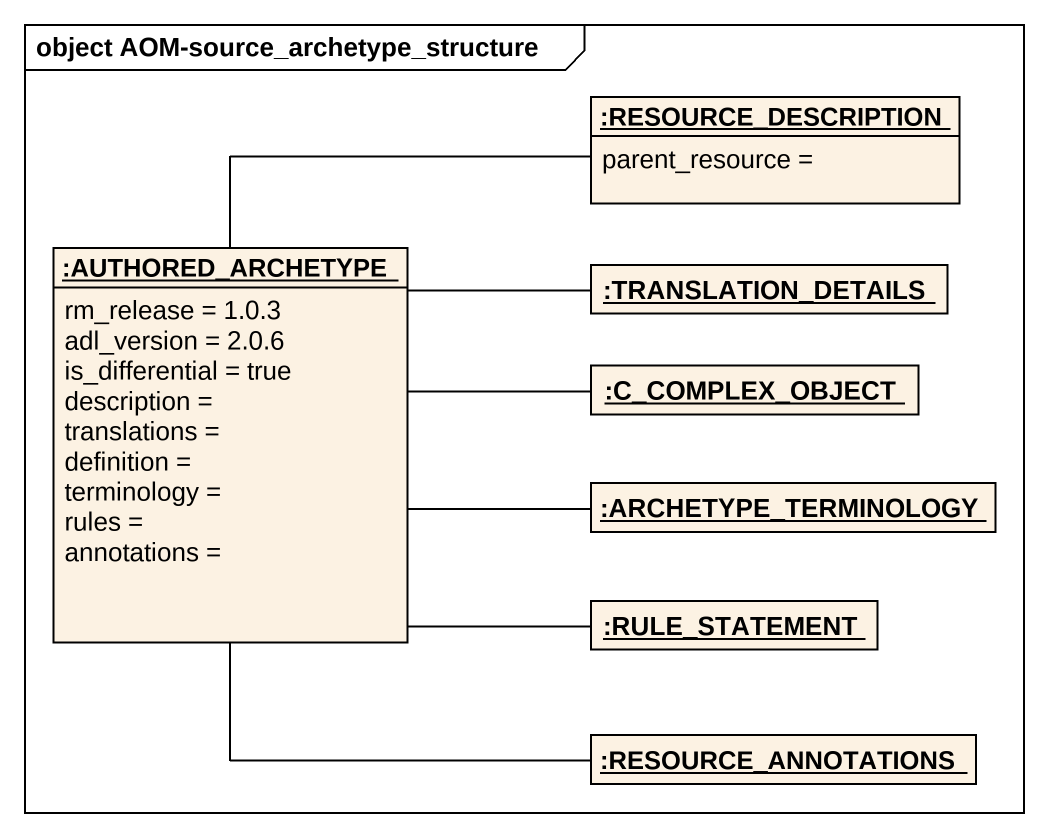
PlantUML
@startuml
mainframe object AOM-source_archetype_structure
hide circle
hide empty members
object ":RESOURCE_DESCRIPTION" as RESOURCE_DESCRIPTION {
  parent_resource =
}
object ":AUTHORED_ARCHETYPE" as AUTHORED_ARCHETYPE {
  rm_release = 1.0.3
  adl_version = 2.0.6
  is_differential = true
  description =
  translations =
  definition =
  terminology =
  rules =
  annotations =
}
object ":TRANSLATION_DETAILS" as TRANSLATION_DETAILS
object ":C_COMPLEX_OBJECT" as C_COMPLEX_OBJECT
object ":ARCHETYPE_TERMINOLOGY" as ARCHETYPE_TERMINOLOGY
object ":RULE_STATEMENT" as RULE_STATEMENT
object ":RESOURCE_ANNOTATIONS" as RESOURCE_ANNOTATIONS
AUTHORED_ARCHETYPE -right- RESOURCE_DESCRIPTION
AUTHORED_ARCHETYPE -right- TRANSLATION_DETAILS
AUTHORED_ARCHETYPE -right- C_COMPLEX_OBJECT
AUTHORED_ARCHETYPE -right- ARCHETYPE_TERMINOLOGY
AUTHORED_ARCHETYPE -right- RULE_STATEMENT
RESOURCE_ANNOTATIONS -left- AUTHORED_ARCHETYPE
@enduml
